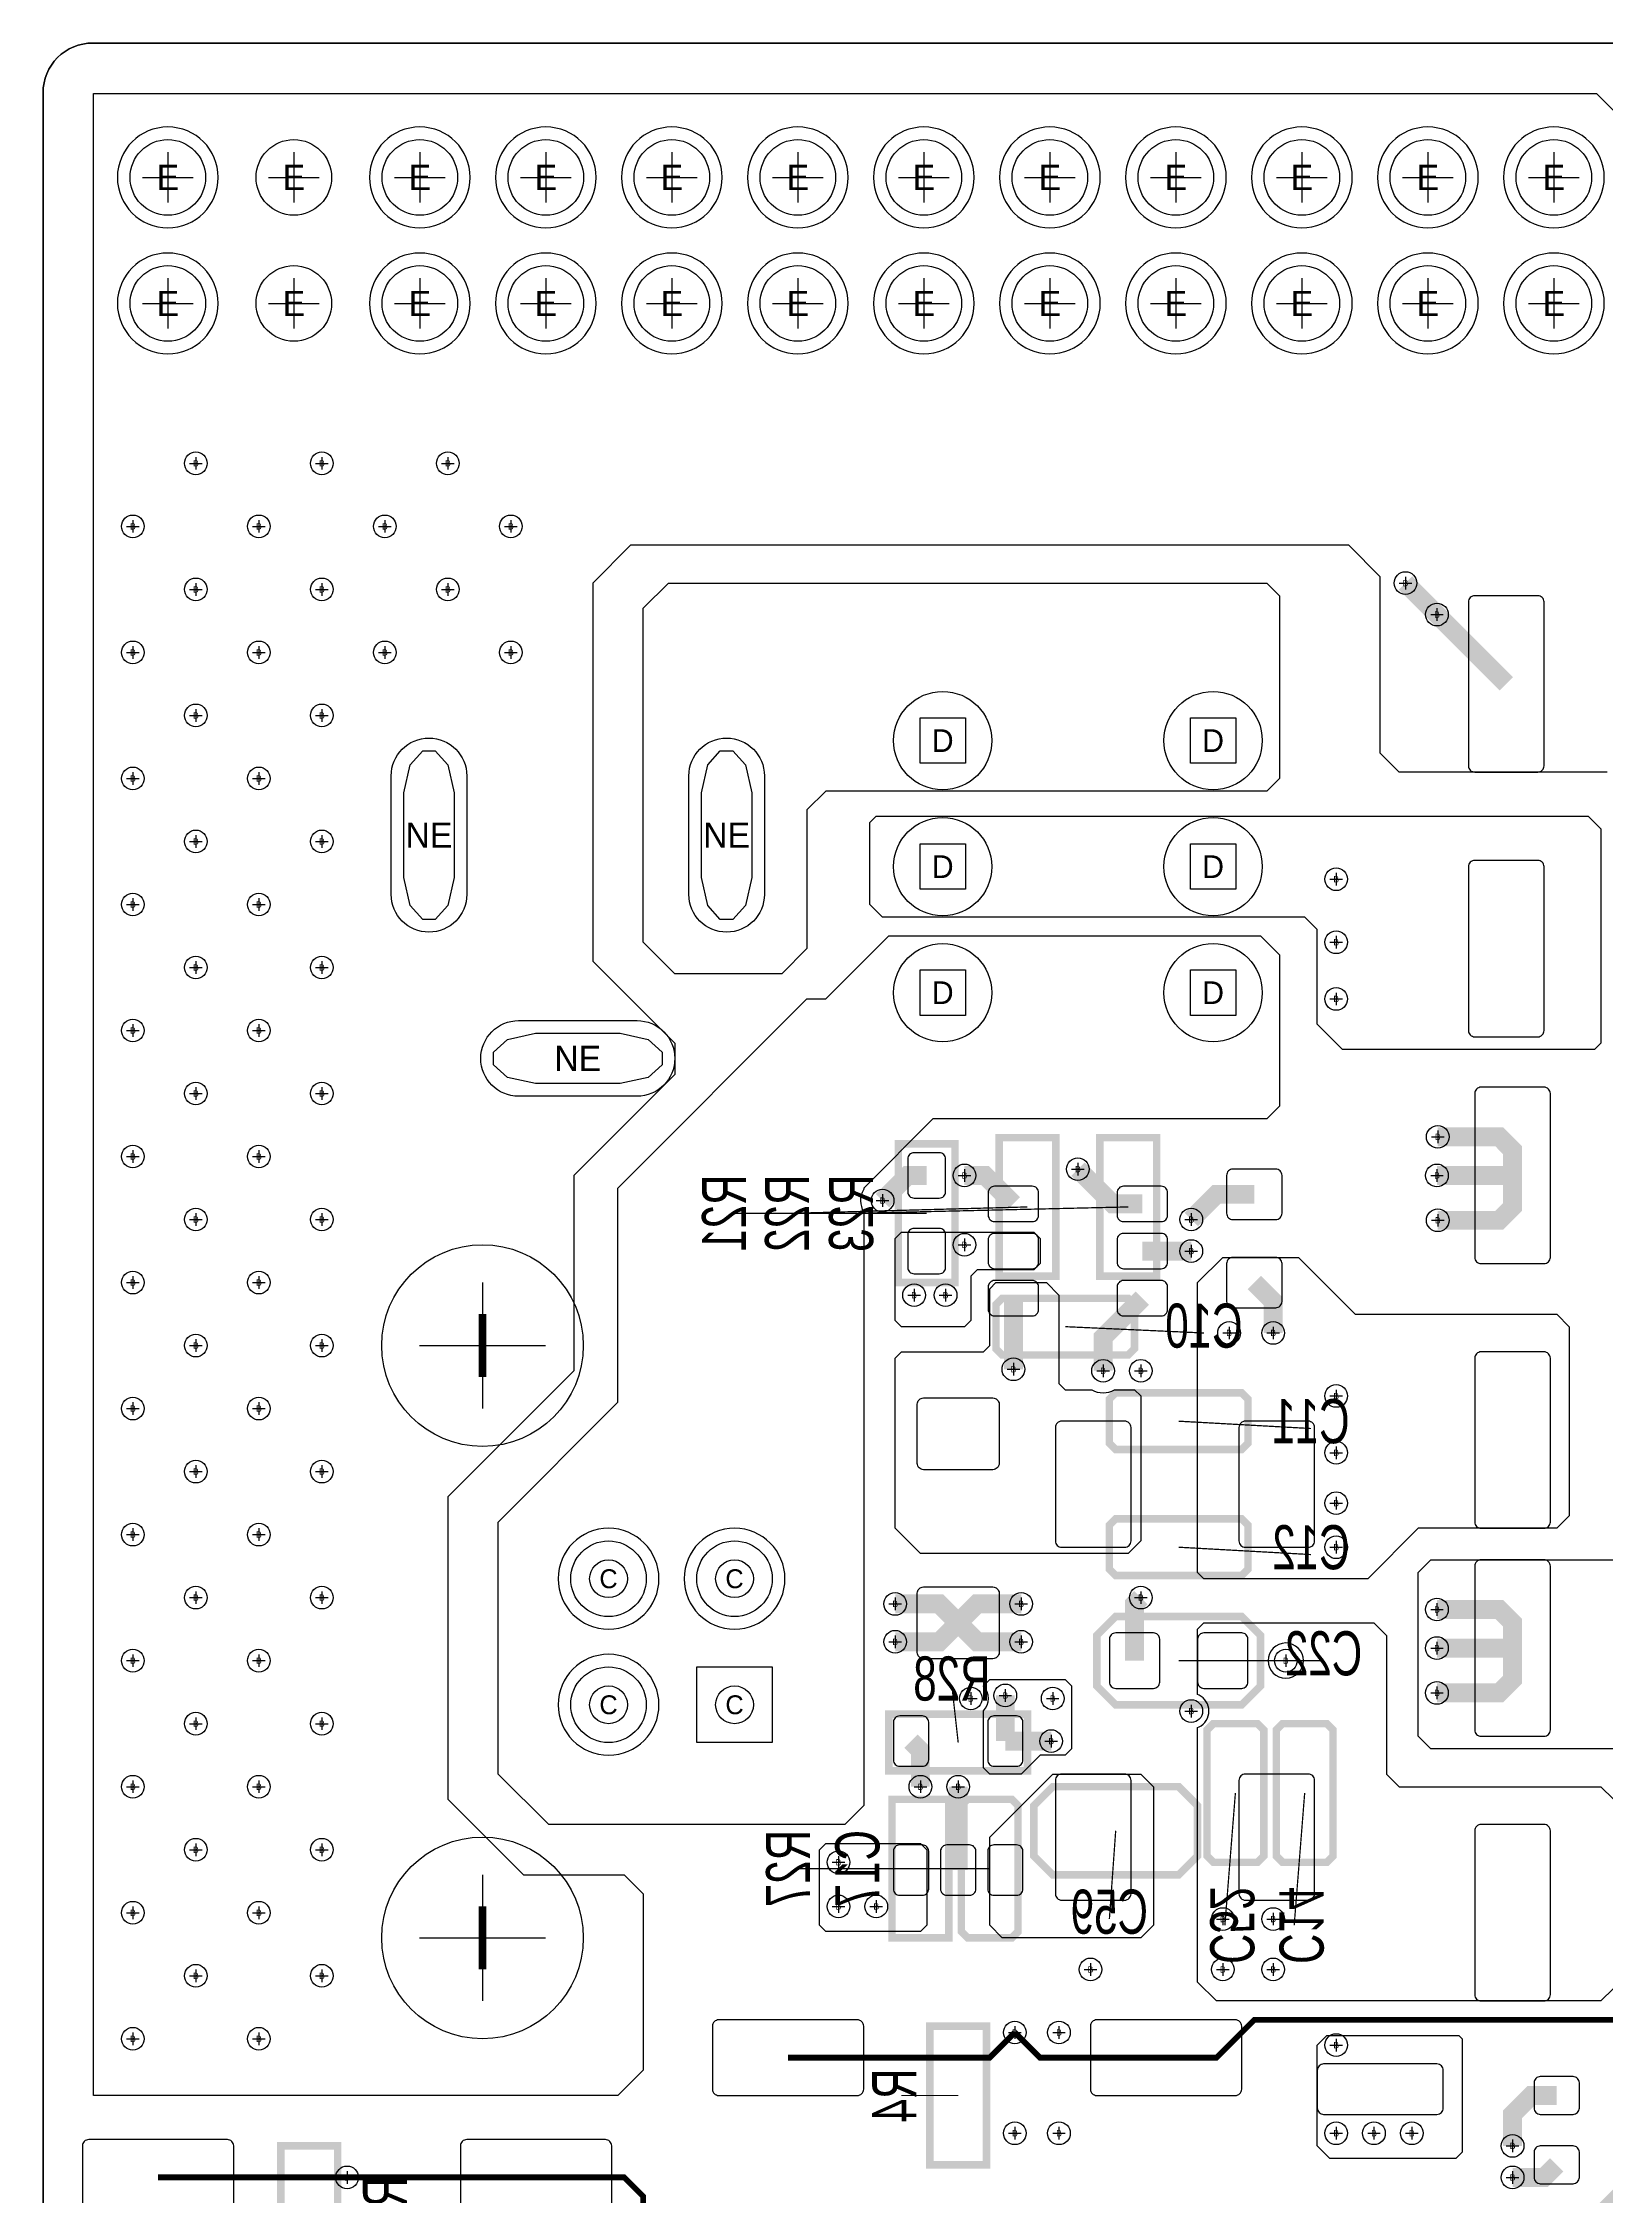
# Model space of a CAD drawing. Extents: x 9975 to 15325, y 4646 to 10805.
# Drawn here: x 10079 to 11320, y 5575 to 7283 of the extents above; entities that cross this region are included whole.
import ezdxf
from ezdxf.enums import TextEntityAlignment as Align

# ---------------------------------------------------------------- set-up
doc = ezdxf.new("R2010")
doc.units = 0
doc.layers.add('LX16-DDR', color=9, linetype='CONTINUOUS')

# ---------------------------------------------------------------- blocks, each defined once
blk = doc.blocks.new('FIGURE_CROSS')
for points in [[(0, 0.5), (0, -0.5)], [(-0.5, 0), (0.5, 0)]]:
    blk.add_lwpolyline(points)
blk = doc.blocks.new('FIGURE_SQUARE')
blk.add_lwpolyline([(-0.5, -0.5), (-0.5, 0.5), (0.5, 0.5), (0.5, -0.5)], close=True)
blk = doc.blocks.new('FIGURE_CIRCLE')
blk.add_circle((0, 0), 0.5)
blk = doc.blocks.new('FIGURE_OBLONG')
blk.add_lwpolyline([(-0.5, -0.125), (-0.5, 0.125), (-0.416, 0.375), (-0.25, 0.5), (0.25, 0.5), (0.416, 0.375), (0.5, 0.125), (0.5, -0.125), (0.416, -0.375), (0.25, -0.5), (-0.25, -0.5), (-0.416, -0.375)], close=True)

msp = doc.modelspace()

# ---------------------------------------------------------------- linework, layer by layer
at = {"layer": 'LX16-DDR'}
for points in [[(10118.09, 4645.66), (13346.43, 4645.66, 0.414214), (13385.8, 4685.03), (13385.8, 7244.08, 0.414214), (13346.43, 7283.45), (10118.09, 7283.45, 0.414214), (10078.72, 7244.08), (10078.72, 4685.03, 0.414214)], [(10078.72, 7244.08, -0.414214), (10118.09, 7283.45), (13346.43, 7283.45, -0.414214), (13385.8, 7244.08), (13385.8, 4685.03, -0.414214), (13346.43, 4645.66), (10118.09, 4645.66, -0.414214), (10078.72, 4685.03)], [(10078.72, 4685.03), (10078.72, 7244.08, -0.414214), (10118.09, 7283.45), (13346.43, 7283.45, -0.414214), (13385.8, 7244.08), (13385.8, 4685.03, -0.414214), (13346.43, 4645.66), (10118.09, 4645.66, -0.414214)], [(10217.76, 7176.86, 1), (10137.72, 7176.86, 1)], [(10417.76, 7176.86, 1), (10337.72, 7176.86, 1)], [(10517.76, 7176.86, 1), (10437.72, 7176.86, 1)], [(10617.76, 7176.86, 1), (10537.72, 7176.86, 1)], [(10717.76, 7176.86, 1), (10637.72, 7176.86, 1)], [(10817.76, 7176.86, 1), (10737.72, 7176.86, 1)], [(10917.76, 7176.86, 1), (10837.72, 7176.86, 1)], [(11017.76, 7176.86, 1), (10937.72, 7176.86, 1)], [(11117.76, 7176.86, 1), (11037.72, 7176.86, 1)], [(11217.76, 7176.86, 1), (11137.72, 7176.86, 1)], [(11317.76, 7176.86, 1), (11237.72, 7176.86, 1)], [(10217.76, 7076.86, 1), (10137.72, 7076.86, 1)], [(10417.76, 7076.86, 1), (10337.72, 7076.86, 1)], [(10517.76, 7076.86, 1), (10437.72, 7076.86, 1)], [(10617.76, 7076.86, 1), (10537.72, 7076.86, 1)], [(10717.76, 7076.86, 1), (10637.72, 7076.86, 1)], [(10817.76, 7076.86, 1), (10737.72, 7076.86, 1)], [(10917.76, 7076.86, 1), (10837.72, 7076.86, 1)], [(11017.76, 7076.86, 1), (10937.72, 7076.86, 1)], [(11117.76, 7076.86, 1), (11037.72, 7076.86, 1)], [(11217.76, 7076.86, 1), (11137.72, 7076.86, 1)], [(11317.76, 7076.86, 1), (11237.72, 7076.86, 1)], [(11270, 6710), (11270, 6840, 0.414214), (11265, 6845), (11215, 6845, 0.414214), (11210, 6840), (11210, 6710, 0.414214), (11215, 6705), (11265, 6705, 0.414214)], [(10415, 6702), (10415, 6608, -1), (10355, 6608), (10355, 6702, -1)], [(10651.22, 6702), (10651.22, 6608, -1), (10591.22, 6608), (10591.22, 6702, -1)], [(11270, 6500), (11270, 6630, 0.414214), (11265, 6635), (11215, 6635, 0.414214), (11210, 6630), (11210, 6500, 0.414214), (11215, 6495), (11265, 6495, 0.414214)], [(10480, 5870), (10440, 5910), (10440, 6110), (10535, 6205), (10535, 6375), (10685, 6525), (10700, 6525), (10750, 6575), (11045, 6575), (11060, 6560), (11060, 6440), (11050, 6430), (10785, 6430), (10730, 6375), (10730, 6374.06), (10729.74, 6373.6, 0.270195), (10730, 6355.96), (10730, 5885), (10715, 5870)], [(10456.11, 6507.83), (10550.11, 6507.83, -1), (10550.11, 6447.83), (10456.11, 6447.83, -1)], [(11275, 6320), (11275, 6450, 0.414214), (11270, 6455), (11220, 6455, 0.414214), (11215, 6450), (11215, 6320, 0.414214), (11220, 6315), (11270, 6315, 0.414214)], [(10795, 6372), (10795, 6398, 0.414214), (10790, 6403), (10770, 6403, 0.414214), (10765, 6398), (10765, 6372, 0.414214), (10770, 6367), (10790, 6367, 0.414214)], [(10868.82, 6353.4), (10868.82, 6371.4, 0.414214), (10863.82, 6376.4), (10833.82, 6376.4, 0.414214), (10828.82, 6371.4), (10828.82, 6353.4, 0.414214), (10833.82, 6348.4), (10863.82, 6348.4, 0.414214)], [(10971.18, 6353.4), (10971.18, 6371.4, 0.414214), (10966.18, 6376.4), (10936.18, 6376.4, 0.414214), (10931.18, 6371.4), (10931.18, 6353.4, 0.414214), (10936.18, 6348.4), (10966.18, 6348.4, 0.414214)], [(11062, 6355), (11062, 6385, 0.414214), (11057, 6390), (11023, 6390, 0.414214), (11018, 6385), (11018, 6355, 0.414214), (11023, 6350), (11057, 6350, 0.414214)], [(10795, 6312), (10795, 6338, 0.414214), (10790, 6343), (10770, 6343, 0.414214), (10765, 6338), (10765, 6312, 0.414214), (10770, 6307), (10790, 6307, 0.414214)], [(10868.82, 6316), (10868.82, 6334, 0.414214), (10863.82, 6339), (10833.82, 6339, 0.414214), (10828.82, 6334), (10828.82, 6316, 0.414214), (10833.82, 6311), (10863.82, 6311, 0.414214)], [(10971.18, 6316), (10971.18, 6334, 0.414214), (10966.18, 6339), (10936.18, 6339, 0.414214), (10931.18, 6334), (10931.18, 6316, 0.414214), (10936.18, 6311), (10966.18, 6311, 0.414214)], [(11062, 6285), (11062, 6315, 0.414214), (11057, 6320), (11023, 6320, 0.414214), (11018, 6315), (11018, 6285, 0.414214), (11023, 6280), (11057, 6280, 0.414214)], [(10775, 6085), (10755, 6105), (10755, 6240), (10760, 6245), (10825, 6245), (10830, 6250), (10830, 6295), (10834.98, 6299.98), (10869.15, 6299.98), (10869.16, 6300), (10875, 6300), (10885, 6290), (10885, 6220), (10890, 6215), (10910.96, 6215, 0.278039), (10929.04, 6215), (10945, 6215), (10950, 6210), (10950, 6095), (10940, 6085)], [(10868.82, 6278.6), (10868.82, 6296.6, 0.414214), (10863.82, 6301.6), (10833.82, 6301.6, 0.414214), (10828.82, 6296.6), (10828.82, 6278.6, 0.414214), (10833.82, 6273.6), (10863.82, 6273.6, 0.414214)], [(10971.18, 6278.6), (10971.18, 6296.6, 0.414214), (10966.18, 6301.6), (10936.18, 6301.6, 0.414214), (10931.18, 6296.6), (10931.18, 6278.6, 0.414214), (10936.18, 6273.6), (10966.18, 6273.6, 0.414214)], [(11275, 6110), (11275, 6240, 0.414214), (11270, 6245), (11220, 6245, 0.414214), (11215, 6240), (11215, 6110, 0.414214), (11220, 6105), (11270, 6105, 0.414214)], [(10832.5, 6151.5), (10777.5, 6151.5, -0.414214), (10772.5, 6156.5), (10772.5, 6203.5, -0.414214), (10777.5, 6208.5), (10832.5, 6208.5, -0.414214), (10837.5, 6203.5), (10837.5, 6156.5, -0.414214)], [(10887.17, 6090), (10937.17, 6090, 0.414214), (10942.17, 6095), (10942.17, 6185, 0.414214), (10937.17, 6190), (10887.17, 6190, 0.414214), (10882.17, 6185), (10882.17, 6095, 0.414214)], [(11032.83, 6090), (11082.83, 6090, 0.414214), (11087.83, 6095), (11087.83, 6185, 0.414214), (11082.83, 6190), (11032.83, 6190, 0.414214), (11027.83, 6185), (11027.83, 6095, 0.414214)], [(10567.52, 6065, 1), (10487.48, 6065, 1)], [(10667.52, 6065, 1), (10587.48, 6065, 1)], [(11275, 5945), (11275, 6075, 0.414214), (11270, 6080), (11220, 6080, 0.414214), (11215, 6075), (11215, 5945, 0.414214), (11220, 5940), (11270, 5940, 0.414214)], [(10832.5, 6001.5), (10777.5, 6001.5, -0.414214), (10772.5, 6006.5), (10772.5, 6053.5, -0.414214), (10777.5, 6058.5), (10832.5, 6058.5, -0.414214), (10837.5, 6053.5), (10837.5, 6006.5, -0.414214)], [(10960, 6022), (10930, 6022, 0.414214), (10925, 6017), (10925, 5983, 0.414214), (10930, 5978), (10960, 5978, 0.414214), (10965, 5983), (10965, 6017, 0.414214)], [(11010, 5730), (10995, 5745), (10995, 5946.84), (10996.13, 5947.39, 0.625775), (10996.13, 5972.61), (10995, 5973.16), (10995, 6025), (11000, 6030), (11135, 6030), (11145, 6020), (11145, 5910), (11155, 5900), (11315, 5900), (11325, 5890), (11325, 5740), (11315, 5730)], [(11030, 6022), (11000, 6022, 0.414214), (10995, 6017), (10995, 5983, 0.414214), (11000, 5978), (11030, 5978, 0.414214), (11035, 5983), (11035, 6017, 0.414214)], [(10567.52, 5965, 1), (10487.48, 5965, 1)], [(11079.02, 6000, 1), (11050.98, 6000, 1)], [(10830, 5910), (10825, 5915), (10825, 5960.17, 0.409201), (10825, 5979.83), (10825, 5980), (10830, 5985), (10890, 5985), (10895, 5980), (10895, 5930), (10890, 5925), (10870, 5925), (10855, 5910)], [(10758.6, 5916.18), (10776.6, 5916.18, 0.414214), (10781.6, 5921.18), (10781.6, 5951.18, 0.414214), (10776.6, 5956.18), (10758.6, 5956.18, 0.414214), (10753.6, 5951.18), (10753.6, 5921.18, 0.414214)], [(10833.4, 5916.18), (10851.4, 5916.18, 0.414214), (10856.4, 5921.18), (10856.4, 5951.18, 0.414214), (10851.4, 5956.18), (10833.4, 5956.18, 0.414214), (10828.4, 5951.18), (10828.4, 5921.18, 0.414214)], [(10887.17, 5810), (10937.17, 5810, 0.414214), (10942.17, 5815), (10942.17, 5905, 0.414214), (10937.17, 5910), (10887.17, 5910, 0.414214), (10882.17, 5905), (10882.17, 5815, 0.414214)], [(11032.83, 5810), (11082.83, 5810, 0.414214), (11087.83, 5815), (11087.83, 5905, 0.414214), (11082.83, 5910), (11032.83, 5910, 0.414214), (11027.83, 5905), (11027.83, 5815, 0.414214)], [(11275, 5735), (11275, 5865, 0.414214), (11270, 5870), (11220, 5870, 0.414214), (11215, 5865), (11215, 5735, 0.414214), (11220, 5730), (11270, 5730, 0.414214)], [(10758.6, 5813.82), (10776.6, 5813.82, 0.414214), (10781.6, 5818.82), (10781.6, 5848.82, 0.414214), (10776.6, 5853.82), (10758.6, 5853.82, 0.414214), (10753.6, 5848.82), (10753.6, 5818.82, 0.414214)], [(10796, 5813.82), (10814, 5813.82, 0.414214), (10819, 5818.82), (10819, 5848.82, 0.414214), (10814, 5853.82), (10796, 5853.82, 0.414214), (10791, 5848.82), (10791, 5818.82, 0.414214)], [(10833.4, 5813.82), (10851.4, 5813.82, 0.414214), (10856.4, 5818.82), (10856.4, 5848.82, 0.414214), (10851.4, 5853.82), (10833.4, 5853.82, 0.414214), (10828.4, 5848.82), (10828.4, 5818.82, 0.414214)], [(10610, 5710), (10610, 5660, 0.414214), (10615, 5655), (10725, 5655, 0.414214), (10730, 5660), (10730, 5710, 0.414214), (10725, 5715), (10615, 5715, 0.414214)], [(10910, 5710), (10910, 5660, 0.414214), (10915, 5655), (11025, 5655, 0.414214), (11030, 5660), (11030, 5710, 0.414214), (11025, 5715), (10915, 5715, 0.414214)], [(11090, 5675), (11090, 5645, 0.414214), (11095, 5640), (11185, 5640, 0.414214), (11190, 5645), (11190, 5675, 0.414214), (11185, 5680), (11095, 5680, 0.414214)], [(11267, 5640), (11293, 5640, 0.414214), (11298, 5645), (11298, 5665, 0.414214), (11293, 5670), (11267, 5670, 0.414214), (11262, 5665), (11262, 5645, 0.414214)], [(10110, 5615), (10110, 5565, 0.414214), (10115, 5560), (10225, 5560, 0.414214), (10230, 5565), (10230, 5615, 0.414214), (10225, 5620), (10115, 5620, 0.414214)], [(10410, 5615), (10410, 5565, 0.414214), (10415, 5560), (10525, 5560, 0.414214), (10530, 5565), (10530, 5615, 0.414214), (10525, 5620), (10415, 5620, 0.414214)], [(11267, 5585), (11293, 5585, 0.414214), (11298, 5590), (11298, 5610, 0.414214), (11293, 5615), (11267, 5615, 0.414214), (11262, 5610), (11262, 5590, 0.414214)]]:
    msp.add_lwpolyline(points, format="xyb", close=True, dxfattribs=at)
for points in [[(11320, 6705), (11155, 6705), (11140, 6720), (11140, 6860), (11115, 6885), (10545, 6885), (10515, 6855), (10515, 6555), (10580, 6490), (10580, 6465), (10500, 6385), (10500, 6230), (10400, 6130), (10400, 5890), (10460, 5830), (10540, 5830), (10555, 5815), (10555, 5675), (10535, 5655), (10118.73, 5655), (10118.73, 7243.44), (11311.56, 7243.44), (11345, 7210)], [(11355, 5930), (11180, 5930), (11170, 5940), (11170, 6070), (11180, 6080), (11330, 6080)]]:
    msp.add_lwpolyline(points, dxfattribs=at)
for points in [[(11060, 6845), (11060, 6700), (11050, 6690), (10700, 6690), (10685, 6675), (10685, 6565), (10665, 6545), (10580, 6545), (10555, 6570), (10555, 6835), (10575, 6855), (11050, 6855)], [(10735, 6665), (10740, 6670), (11305, 6670), (11315, 6660), (11315, 6490), (11310, 6485), (11110, 6485), (11090, 6505), (11090, 6580), (11080, 6590), (10745, 6590), (10735, 6600)], [(10870, 6335), (10870, 6315), (10865, 6310), (10820, 6310), (10815, 6305), (10815, 6270), (10810, 6265), (10760, 6265), (10755, 6270), (10755, 6335), (10760, 6340), (10865, 6340)], [(10995, 6070), (10995, 6300), (11015, 6320), (11075, 6320), (11120, 6275), (11280, 6275), (11290, 6265), (11290, 6115), (11280, 6105), (11170, 6105), (11130, 6065), (11000, 6065)], [(10597.5, 5995), (10657.5, 5995), (10657.5, 5935), (10597.5, 5935)], [(10960, 5900), (10960, 5790), (10950, 5780), (10840, 5780), (10830, 5790), (10830, 5860), (10880, 5910), (10950, 5910)], [(10780, 5850), (10780, 5790), (10775, 5785), (10700, 5785), (10695, 5790), (10695, 5850), (10700, 5855), (10775, 5855)], [(11100, 5605), (11090, 5615), (11090, 5695), (11097.68, 5702.68), (11202.32, 5702.68), (11205, 5700), (11205, 5610), (11200, 5605)]]:
    msp.add_lwpolyline(points, close=True, dxfattribs=at)
for points, const_width in [([(11185, 6830), (11160, 6855)], 15), ([(11240, 6775), (11185, 6830)], 15), ([(11185.61, 6415.61), (11234.39, 6415.61), (11245, 6405), (11245, 6385)], 15), ([(10780, 6385), (10765, 6385), (10745, 6365)], 15), ([(10810, 6385), (10826.22, 6385), (10848.82, 6362.4)], 15), ([(10951.18, 6362.4), (10927.6, 6362.4), (10900, 6390)], 15), ([(11245, 6385), (11185, 6385)], 15), ([(11185.61, 6349.39), (11234.39, 6349.39), (11245, 6360), (11245, 6385)], 15), ([(11040, 6370), (11010, 6370), (10990, 6350)], 15), ([(10860, 6360), (10675, 6355)], 1), ([(10940, 6360), (10725.83, 6355)], 1), ([(10780, 6355), (10625, 6355)], 1), ([(10951.18, 6325), (10990, 6325)], 15), ([(11040, 6300), (11055, 6285), (11055, 6260)], 15), ([(10848.82, 6287.6), (10848.82, 6231.18)], 15), ([(10951.18, 6287.6), (10920, 6256.42), (10920, 6230)], 15), ([(10890, 6265), (11000, 6260)], 1), ([(10980, 6190), (11085, 6184.17)], 1), ([(10980, 6090), (11085, 6084.17)], 1), ([(10805, 6030), (10790, 6045), (10755, 6045)], 15), ([(10805, 6030), (10820, 6045), (10855, 6045)], 15), ([(10945, 6000), (10945, 6045), (10950, 6050)], 15), ([(10805, 6030), (10790, 6015), (10755, 6015)], 15), ([(10805, 6030), (10820, 6015), (10855, 6015)], 15), ([(11185, 6040.61), (11234.39, 6040.61), (11245, 6030), (11245, 6010)], 15), ([(11245, 6010), (11185, 6010)], 15), ([(11185, 5974.39), (11234.39, 5974.39), (11245, 5985), (11245, 6010)], 15), ([(10980, 6000), (11095, 6000)], 1), ([(10805, 5935), (10800, 5980)], 1), ([(10842.4, 5936.18), (10842.4, 5972.4)], 15), ([(10767.6, 5936.18), (10775, 5928.78), (10775, 5900)], 15), ([(10842.4, 5936.18), (10878.82, 5936.18)], 15), ([(10805, 5833.82), (10805, 5900)], 15), ([(11025, 5895), (11016.67, 5790)], 1), ([(11080, 5895), (11071.67, 5790)], 1), ([(10930, 5865), (10925, 5795)], 1), ([(10775, 5835), (10675.83, 5835)], 1), ([(10830, 5835), (10730.83, 5835)], 1), ([(10970, 5685), (11010, 5685), (11040, 5715), (11367, 5715), (11452, 5800), (11508.81, 5800), (11529.72, 5820.91)], 4.6), ([(10850, 5705), (10830, 5685), (10670, 5685)], 4.6), ([(10970, 5685), (10870, 5685), (10850, 5705)], 4.6), ([(11245, 5615), (11245, 5640), (11260, 5655), (11280, 5655)], 15), ([(10805, 5655), (10760, 5655)], 1), ([(11569.09, 5624.06), (11550.03, 5605), (11495, 5605), (11240, 5350), (11148.66, 5350), (11098.66, 5400), (10683.66, 5400), (10663.66, 5420), (10570, 5420), (10555, 5435), (10555, 5575), (10540, 5590), (10470, 5590)], 4.6), ([(11280, 5600), (11270, 5590), (11245, 5590)], 15), ([(11340, 5600), (11340, 5585), (11305, 5550)], 15), ([(10320, 5590), (10170, 5590)], 4.6), ([(10470, 5590), (10320, 5590)], 4.6)]:
    msp.add_lwpolyline(points, dxfattribs=dict(at, const_width=const_width))
at = {"layer": 'LX16-DDR', "const_width": 6}
for points in [[(10802.5, 6300), (10757.5, 6300), (10757.5, 6410), (10802.5, 6410)], [(10837.5, 6415), (10882.5, 6415), (10882.5, 6305), (10837.5, 6305)], [(10962.5, 6305), (10917.5, 6305), (10917.5, 6415), (10962.5, 6415)], [(10840, 6242.5), (10835, 6247.5), (10835, 6282.5), (10840, 6287.5), (10940, 6287.5), (10945, 6282.5), (10945, 6247.5), (10940, 6242.5)], [(11030, 6212.5), (11035, 6207.5), (11035, 6172.5), (11030, 6167.5), (10930, 6167.5), (10925, 6172.5), (10925, 6207.5), (10930, 6212.5)], [(11030, 6112.5), (11035, 6107.5), (11035, 6072.5), (11030, 6067.5), (10930, 6067.5), (10925, 6072.5), (10925, 6107.5), (10930, 6112.5)], [(10930, 5965), (10915, 5980), (10915, 6020), (10930, 6035), (11030, 6035), (11045, 6020), (11045, 5980), (11030, 5965)], [(10860, 5957.5), (10860, 5912.5), (10750, 5912.5), (10750, 5957.5)], [(11047.5, 5845), (11042.5, 5840), (11007.5, 5840), (11002.5, 5845), (11002.5, 5945), (11007.5, 5950), (11042.5, 5950), (11047.5, 5945)], [(11102.5, 5845), (11097.5, 5840), (11062.5, 5840), (11057.5, 5845), (11057.5, 5945), (11062.5, 5950), (11097.5, 5950), (11102.5, 5945)], [(10980, 5900), (10995, 5885), (10995, 5845), (10980, 5830), (10880, 5830), (10865, 5845), (10865, 5885), (10880, 5900)], [(10752.5, 5890), (10797.5, 5890), (10797.5, 5780), (10752.5, 5780)], [(10852.5, 5785), (10847.5, 5780), (10812.5, 5780), (10807.5, 5785), (10807.5, 5885), (10812.5, 5890), (10847.5, 5890), (10852.5, 5885)], [(10782.5, 5710), (10827.5, 5710), (10827.5, 5600), (10782.5, 5600)], [(10312.5, 5505), (10267.5, 5505), (10267.5, 5615), (10312.5, 5615)]]:
    msp.add_lwpolyline(points, close=True, dxfattribs=at)
at = {"layer": 'LX16-DDR'}
for centre, radius in [((10177.74, 7176.86), 30), ((10277.74, 7176.86), 30), ((10377.74, 7176.86), 30), ((10477.74, 7176.86), 30), ((10577.74, 7176.86), 30), ((10677.74, 7176.86), 30), ((10777.74, 7176.86), 30), ((10877.74, 7176.86), 30), ((10977.74, 7176.86), 30), ((11077.74, 7176.86), 30), ((11177.74, 7176.86), 30), ((11277.74, 7176.86), 30), ((10177.74, 7076.86), 30), ((10277.74, 7076.86), 30), ((10377.74, 7076.86), 30), ((10477.74, 7076.86), 30), ((10577.74, 7076.86), 30), ((10677.74, 7076.86), 30), ((10777.74, 7076.86), 30), ((10877.74, 7076.86), 30), ((10977.74, 7076.86), 30), ((11077.74, 7076.86), 30), ((11177.74, 7076.86), 30), ((11277.74, 7076.86), 30), ((10200, 6950), 9), ((10300, 6950), 9), ((10400, 6950), 9), ((10150, 6900), 9), ((10250, 6900), 9), ((10350, 6900), 9), ((10450, 6900), 9), ((10200, 6850), 9), ((10300, 6850), 9), ((10400, 6850), 9), ((11160, 6855), 9), ((11185, 6830), 9), ((10150, 6800), 9), ((10250, 6800), 9), ((10350, 6800), 9), ((10450, 6800), 9), ((10792.7, 6730), 39), ((11007.3, 6730), 39), ((10200, 6750), 9), ((10300, 6750), 9), ((10150, 6700), 9), ((10250, 6700), 9), ((10792.7, 6630), 39), ((11007.3, 6630), 39), ((10200, 6650), 9), ((10300, 6650), 9), ((11105, 6620), 9), ((10150, 6600), 9), ((10250, 6600), 9), ((10792.7, 6530), 39), ((11007.3, 6530), 39), ((11105, 6570), 9), ((10200, 6550), 9), ((10300, 6550), 9), ((11105, 6525), 9), ((10150, 6500), 9), ((10250, 6500), 9), ((10200, 6450), 9), ((10300, 6450), 9), ((10150, 6400), 9), ((10250, 6400), 9), ((11185.61, 6415.61), 9), ((10810, 6385), 9), ((10900, 6390), 9), ((11185, 6385), 9), ((10200, 6350), 9), ((10300, 6350), 9), ((10745, 6365), 9), ((10990, 6350), 9), ((11185.61, 6349.39), 9), ((10427.5, 6250), 80), ((10810, 6330), 9), ((10990, 6325), 9), ((10150, 6300), 9), ((10250, 6300), 9), ((10770, 6290), 9), ((10795, 6290), 9), ((10200, 6250), 9), ((10300, 6250), 9), ((11020, 6260), 9), ((11055, 6260), 9), ((10848.82, 6231.18), 9), ((10920, 6230), 9), ((10950, 6230), 9), ((10150, 6200), 9), ((10250, 6200), 9), ((11105, 6210), 9), ((11105, 6165), 9), ((10200, 6150), 9), ((10300, 6150), 9), ((11105, 6125), 9), ((10150, 6100), 9), ((10250, 6100), 9), ((10527.5, 6065), 30), ((10627.5, 6065), 30), ((11105, 6090), 9), ((10200, 6050), 9), ((10300, 6050), 9), ((10755, 6045), 9), ((10855, 6045), 9), ((10950, 6050), 9), ((11185, 6040.61), 9), ((10755, 6015), 9), ((10855, 6015), 9), ((11185, 6010), 9), ((10150, 6000), 9), ((10250, 6000), 9), ((11065, 6000), 9), ((10527.5, 5965), 30), ((10842.4, 5972.4), 9), ((11185, 5974.39), 9), ((10815, 5970), 9), ((10880, 5970), 9), ((10990, 5960), 9), ((10200, 5950), 9), ((10300, 5950), 9), ((10878.82, 5936.18), 9), ((10150, 5900), 9), ((10250, 5900), 9), ((10775, 5900), 9), ((10805, 5900), 9), ((10200, 5850), 9), ((10300, 5850), 9), ((10427.5, 5780), 80), ((10710, 5840), 9), ((10710, 5805), 9), ((10740, 5805), 9), ((10150, 5800), 9), ((10250, 5800), 9), ((11015, 5795), 9), ((11055, 5795), 9), ((10910, 5755), 9), ((11015, 5755), 9), ((11055, 5755), 9), ((10200, 5750), 9), ((10300, 5750), 9), ((10150, 5700), 9), ((10250, 5700), 9), ((10850, 5705), 9), ((10885, 5705), 9), ((11105, 5695), 9), ((10850, 5625), 9), ((10885, 5625), 9), ((11105, 5625), 9), ((11135, 5625), 9), ((11165, 5625), 9), ((11245, 5615), 9), ((10320, 5590), 9), ((11245, 5590), 9)]:
    msp.add_circle(centre, radius, dxfattribs=at)

# ---------------------------------------------------------------- block references
for name, p, xscale, yscale in [('FIGURE_CROSS', (10177.74, 7176.86), 40, 40), ('FIGURE_CROSS', (10277.74, 7176.86), 40, 40), ('FIGURE_CROSS', (10377.74, 7176.86), 40, 40), ('FIGURE_CROSS', (10477.74, 7176.86), 40, 40), ('FIGURE_CROSS', (10577.74, 7176.86), 40, 40), ('FIGURE_CROSS', (10677.74, 7176.86), 40, 40), ('FIGURE_CROSS', (10777.74, 7176.86), 40, 40), ('FIGURE_CROSS', (10877.74, 7176.86), 40, 40), ('FIGURE_CROSS', (10977.74, 7176.86), 40, 40), ('FIGURE_CROSS', (11077.74, 7176.86), 40, 40), ('FIGURE_CROSS', (11177.74, 7176.86), 40, 40), ('FIGURE_CROSS', (11277.74, 7176.86), 40, 40), ('FIGURE_CROSS', (10177.74, 7076.86), 40, 40), ('FIGURE_CROSS', (10277.74, 7076.86), 40, 40), ('FIGURE_CROSS', (10377.74, 7076.86), 40, 40), ('FIGURE_CROSS', (10477.74, 7076.86), 40, 40), ('FIGURE_CROSS', (10577.74, 7076.86), 40, 40), ('FIGURE_CROSS', (10677.74, 7076.86), 40, 40), ('FIGURE_CROSS', (10777.74, 7076.86), 40, 40), ('FIGURE_CROSS', (10877.74, 7076.86), 40, 40), ('FIGURE_CROSS', (10977.74, 7076.86), 40, 40), ('FIGURE_CROSS', (11077.74, 7076.86), 40, 40), ('FIGURE_CROSS', (11177.74, 7076.86), 40, 40), ('FIGURE_CROSS', (11277.74, 7076.86), 40, 40), ('FIGURE_CROSS', (10200, 6950), 10, 10), ('FIGURE_CROSS', (10300, 6950), 10, 10), ('FIGURE_CROSS', (10400, 6950), 10, 10), ('FIGURE_CROSS', (10150, 6900), 10, 10), ('FIGURE_CROSS', (10250, 6900), 10, 10), ('FIGURE_CROSS', (10350, 6900), 10, 10), ('FIGURE_CROSS', (10450, 6900), 10, 10), ('FIGURE_CROSS', (10200, 6850), 10, 10), ('FIGURE_CROSS', (10300, 6850), 10, 10), ('FIGURE_CROSS', (10400, 6850), 10, 10), ('FIGURE_CROSS', (11160, 6855), 10, 10), ('FIGURE_CROSS', (11185, 6830), 10, 10), ('FIGURE_CROSS', (10150, 6800), 10, 10), ('FIGURE_CROSS', (10250, 6800), 10, 10), ('FIGURE_CROSS', (10350, 6800), 10, 10), ('FIGURE_CROSS', (10450, 6800), 10, 10), ('FIGURE_CROSS', (10200, 6750), 10, 10), ('FIGURE_CROSS', (10300, 6750), 10, 10), ('FIGURE_SQUARE', (10792.7, 6730), 36, 36), ('FIGURE_SQUARE', (11007.3, 6730), 36, 36), ('FIGURE_CROSS', (10150, 6700), 10, 10), ('FIGURE_CROSS', (10250, 6700), 10, 10), ('FIGURE_CROSS', (10200, 6650), 10, 10), ('FIGURE_CROSS', (10300, 6650), 10, 10), ('FIGURE_SQUARE', (10792.7, 6630), 36, 36), ('FIGURE_SQUARE', (11007.3, 6630), 36, 36), ('FIGURE_CROSS', (11105, 6620), 10, 10), ('FIGURE_CROSS', (10150, 6600), 10, 10), ('FIGURE_CROSS', (10250, 6600), 10, 10), ('FIGURE_CROSS', (11105, 6570), 10, 10), ('FIGURE_CROSS', (10200, 6550), 10, 10), ('FIGURE_CROSS', (10300, 6550), 10, 10), ('FIGURE_SQUARE', (10792.7, 6530), 36, 36), ('FIGURE_SQUARE', (11007.3, 6530), 36, 36), ('FIGURE_CROSS', (11105, 6525), 10, 10), ('FIGURE_CROSS', (10150, 6500), 10, 10), ('FIGURE_CROSS', (10250, 6500), 10, 10), ('FIGURE_CROSS', (10200, 6450), 10, 10), ('FIGURE_CROSS', (10300, 6450), 10, 10), ('FIGURE_CROSS', (11185.61, 6415.61), 10, 10), ('FIGURE_CROSS', (10150, 6400), 10, 10), ('FIGURE_CROSS', (10250, 6400), 10, 10), ('FIGURE_CROSS', (10900, 6390), 10, 10), ('FIGURE_CROSS', (10810, 6385), 10, 10), ('FIGURE_CROSS', (11185, 6385), 10, 10), ('FIGURE_CROSS', (10745, 6365), 10, 10), ('FIGURE_CROSS', (10200, 6350), 10, 10), ('FIGURE_CROSS', (10300, 6350), 10, 10), ('FIGURE_CROSS', (10990, 6350), 10, 10), ('FIGURE_CROSS', (11185.61, 6349.39), 10, 10), ('FIGURE_CROSS', (10810, 6330), 10, 10), ('FIGURE_CROSS', (10990, 6325), 10, 10), ('FIGURE_CROSS', (10150, 6300), 10, 10), ('FIGURE_CROSS', (10250, 6300), 10, 10), ('FIGURE_CROSS', (10427.5, 6250), 100, 100), ('FIGURE_CROSS', (10770, 6290), 10, 10), ('FIGURE_CROSS', (10795, 6290), 10, 10), ('FIGURE_CROSS', (10200, 6250), 10, 10), ('FIGURE_CROSS', (10300, 6250), 10, 10), ('FIGURE_CROSS', (11020, 6260), 10, 10), ('FIGURE_CROSS', (11055, 6260), 10, 10), ('FIGURE_CROSS', (10848.82, 6231.18), 10, 10), ('FIGURE_CROSS', (10920, 6230), 10, 10), ('FIGURE_CROSS', (10950, 6230), 10, 10), ('FIGURE_CROSS', (10150, 6200), 10, 10), ('FIGURE_CROSS', (10250, 6200), 10, 10), ('FIGURE_CROSS', (11105, 6210), 10, 10), ('FIGURE_CROSS', (11105, 6165), 10, 10), ('FIGURE_CROSS', (10200, 6150), 10, 10), ('FIGURE_CROSS', (10300, 6150), 10, 10), ('FIGURE_CROSS', (11105, 6125), 10, 10), ('FIGURE_CROSS', (10150, 6100), 10, 10), ('FIGURE_CROSS', (10250, 6100), 10, 10), ('FIGURE_CROSS', (11105, 6090), 10, 10), ('FIGURE_CIRCLE', (10527.5, 6065), 30, 30), ('FIGURE_CIRCLE', (10627.5, 6065), 30, 30), ('FIGURE_CROSS', (10200, 6050), 10, 10), ('FIGURE_CROSS', (10300, 6050), 10, 10), ('FIGURE_CROSS', (10755, 6045), 10, 10), ('FIGURE_CROSS', (10855, 6045), 10, 10), ('FIGURE_CROSS', (10950, 6050), 10, 10), ('FIGURE_CROSS', (11185, 6040.61), 10, 10), ('FIGURE_CROSS', (10755, 6015), 10, 10), ('FIGURE_CROSS', (10855, 6015), 10, 10), ('FIGURE_CROSS', (10150, 6000), 10, 10), ('FIGURE_CROSS', (10250, 6000), 10, 10), ('FIGURE_CROSS', (11065, 6000), 10, 10), ('FIGURE_CROSS', (11185, 6010), 10, 10), ('FIGURE_CIRCLE', (10527.5, 5965), 30, 30), ('FIGURE_CIRCLE', (10627.5, 5965), 30, 30), ('FIGURE_CROSS', (10815, 5970), 10, 10), ('FIGURE_CROSS', (10842.4, 5972.4), 10, 10), ('FIGURE_CROSS', (10880, 5970), 10, 10), ('FIGURE_CROSS', (10990, 5960), 10, 10), ('FIGURE_CROSS', (11185, 5974.39), 10, 10), ('FIGURE_CROSS', (10200, 5950), 10, 10), ('FIGURE_CROSS', (10300, 5950), 10, 10), ('FIGURE_CROSS', (10878.82, 5936.18), 10, 10), ('FIGURE_CROSS', (10150, 5900), 10, 10), ('FIGURE_CROSS', (10250, 5900), 10, 10), ('FIGURE_CROSS', (10775, 5900), 10, 10), ('FIGURE_CROSS', (10805, 5900), 10, 10), ('FIGURE_CROSS', (10200, 5850), 10, 10), ('FIGURE_CROSS', (10300, 5850), 10, 10), ('FIGURE_CROSS', (10710, 5840), 10, 10), ('FIGURE_CROSS', (10427.5, 5780), 100, 100), ('FIGURE_CROSS', (10150, 5800), 10, 10), ('FIGURE_CROSS', (10250, 5800), 10, 10), ('FIGURE_CROSS', (10710, 5805), 10, 10), ('FIGURE_CROSS', (10740, 5805), 10, 10), ('FIGURE_CROSS', (11015, 5795), 10, 10), ('FIGURE_CROSS', (11055, 5795), 10, 10), ('FIGURE_CROSS', (10910, 5755), 10, 10), ('FIGURE_CROSS', (11015, 5755), 10, 10), ('FIGURE_CROSS', (11055, 5755), 10, 10), ('FIGURE_CROSS', (10200, 5750), 10, 10), ('FIGURE_CROSS', (10300, 5750), 10, 10), ('FIGURE_CROSS', (10850, 5705), 10, 10), ('FIGURE_CROSS', (10885, 5705), 10, 10), ('FIGURE_CROSS', (10150, 5700), 10, 10), ('FIGURE_CROSS', (10250, 5700), 10, 10), ('FIGURE_CROSS', (11105, 5695), 10, 10), ('FIGURE_CROSS', (10850, 5625), 10, 10), ('FIGURE_CROSS', (10885, 5625), 10, 10), ('FIGURE_CROSS', (11105, 5625), 10, 10), ('FIGURE_CROSS', (11135, 5625), 10, 10), ('FIGURE_CROSS', (11165, 5625), 10, 10), ('FIGURE_CROSS', (11245, 5615), 10, 10), ('FIGURE_CROSS', (10320, 5590), 10, 10), ('FIGURE_CROSS', (11245, 5590), 10, 10)]:
    msp.add_blockref(name, p, dxfattribs=dict(at, xscale=xscale, yscale=yscale))
at = {"layer": 'LX16-DDR', "xscale": 134, "yscale": 40}
for p, rotation in [((10385, 6655), 90), ((10621.22, 6655), 90), ((10503.11, 6477.83), 180)]:
    msp.add_blockref('FIGURE_OBLONG', p, dxfattribs=dict(at, rotation=rotation))

# ---------------------------------------------------------------- texts
at = {"layer": 'LX16-DDR'}
for s, height, p in [('E', 20, (10177.74, 7176.86)), ('E', 20, (10277.74, 7176.86)), ('E', 20, (10377.74, 7176.86)), ('E', 20, (10477.74, 7176.86)), ('E', 20, (10577.74, 7176.86)), ('E', 20, (10677.74, 7176.86)), ('E', 20, (10777.74, 7176.86)), ('E', 20, (10877.74, 7176.86)), ('E', 20, (10977.74, 7176.86)), ('E', 20, (11077.74, 7176.86)), ('E', 20, (11177.74, 7176.86)), ('E', 20, (11277.74, 7176.86)), ('E', 20, (10177.74, 7076.86)), ('E', 20, (10277.74, 7076.86)), ('E', 20, (10377.74, 7076.86)), ('E', 20, (10477.74, 7076.86)), ('E', 20, (10577.74, 7076.86)), ('E', 20, (10677.74, 7076.86)), ('E', 20, (10777.74, 7076.86)), ('E', 20, (10877.74, 7076.86)), ('E', 20, (10977.74, 7076.86)), ('E', 20, (11077.74, 7076.86)), ('E', 20, (11177.74, 7076.86)), ('E', 20, (11277.74, 7076.86)), ('B', 5, (10200, 6950)), ('B', 5, (10300, 6950)), ('B', 5, (10400, 6950)), ('B', 5, (10150, 6900)), ('B', 5, (10250, 6900)), ('B', 5, (10350, 6900)), ('B', 5, (10450, 6900)), ('B', 5, (11160, 6855)), ('B', 5, (10200, 6850)), ('B', 5, (10300, 6850)), ('B', 5, (10400, 6850)), ('B', 5, (11185, 6830)), ('B', 5, (10150, 6800)), ('B', 5, (10250, 6800)), ('B', 5, (10350, 6800)), ('B', 5, (10450, 6800)), ('B', 5, (10200, 6750)), ('B', 5, (10300, 6750)), ('D', 18, (10792.7, 6730)), ('D', 18, (11007.3, 6730)), ('B', 5, (10150, 6700)), ('B', 5, (10250, 6700)), ('NE', 20, (10385, 6655)), ('NE', 20, (10621.22, 6655)), ('B', 5, (10200, 6650)), ('B', 5, (10300, 6650)), ('D', 18, (10792.7, 6630)), ('D', 18, (11007.3, 6630)), ('B', 5, (11105, 6620)), ('B', 5, (10150, 6600)), ('B', 5, (10250, 6600)), ('B', 5, (11105, 6570)), ('B', 5, (10200, 6550)), ('B', 5, (10300, 6550)), ('D', 18, (10792.7, 6530)), ('D', 18, (11007.3, 6530)), ('B', 5, (11105, 6525)), ('B', 5, (10150, 6500)), ('B', 5, (10250, 6500)), ('NE', 20, (10503.11, 6477.83)), ('B', 5, (10200, 6450)), ('B', 5, (10300, 6450)), ('B', 5, (11185.61, 6415.61)), ('B', 5, (10150, 6400)), ('B', 5, (10250, 6400)), ('B', 5, (10900, 6390)), ('B', 5, (10810, 6385)), ('B', 5, (11185, 6385)), ('B', 5, (10745, 6365)), ('B', 5, (10200, 6350)), ('B', 5, (10300, 6350)), ('B', 5, (10990, 6350)), ('B', 5, (11185.61, 6349.39)), ('B', 5, (10810, 6330)), ('B', 5, (10990, 6325)), ('B', 5, (10150, 6300)), ('B', 5, (10250, 6300)), ('B', 5, (10770, 6290)), ('B', 5, (10795, 6290)), ('I', 50, (10427.5, 6250)), ('B', 5, (11020, 6260)), ('B', 5, (11055, 6260)), ('B', 5, (10200, 6250)), ('B', 5, (10300, 6250)), ('B', 5, (10848.82, 6231.18)), ('B', 5, (10920, 6230)), ('B', 5, (10950, 6230)), ('B', 5, (11105, 6210)), ('B', 5, (10150, 6200)), ('B', 5, (10250, 6200)), ('B', 5, (10200, 6150)), ('B', 5, (10300, 6150)), ('B', 5, (11105, 6165)), ('B', 5, (11105, 6125)), ('B', 5, (10150, 6100)), ('B', 5, (10250, 6100)), ('B', 5, (11105, 6090)), ('C', 15, (10527.5, 6065)), ('C', 15, (10627.5, 6065)), ('B', 5, (10200, 6050)), ('B', 5, (10300, 6050)), ('B', 5, (10950, 6050)), ('B', 5, (10755, 6045)), ('B', 5, (10855, 6045)), ('B', 5, (11185, 6040.61)), ('B', 5, (10755, 6015)), ('B', 5, (10855, 6015)), ('B', 5, (10150, 6000)), ('B', 5, (10250, 6000)), ('B', 5, (11065, 6000)), ('B', 5, (11185, 6010)), ('C', 15, (10527.5, 5965)), ('C', 15, (10627.5, 5965)), ('B', 5, (10815, 5970)), ('B', 5, (10842.4, 5972.4)), ('B', 5, (10880, 5970)), ('B', 5, (11185, 5974.39)), ('B', 5, (10200, 5950)), ('B', 5, (10300, 5950)), ('B', 5, (10990, 5960)), ('B', 5, (10878.82, 5936.18)), ('B', 5, (10150, 5900)), ('B', 5, (10250, 5900)), ('B', 5, (10775, 5900)), ('B', 5, (10805, 5900)), ('B', 5, (10200, 5850)), ('B', 5, (10300, 5850)), ('B', 5, (10710, 5840)), ('B', 5, (10150, 5800)), ('B', 5, (10250, 5800)), ('I', 50, (10427.5, 5780)), ('B', 5, (10710, 5805)), ('B', 5, (10740, 5805)), ('B', 5, (11015, 5795)), ('B', 5, (11055, 5795)), ('B', 5, (10200, 5750)), ('B', 5, (10300, 5750)), ('B', 5, (10910, 5755)), ('B', 5, (11015, 5755)), ('B', 5, (11055, 5755)), ('B', 5, (10150, 5700)), ('B', 5, (10250, 5700)), ('B', 5, (10850, 5705)), ('B', 5, (10885, 5705)), ('B', 5, (11105, 5695)), ('B', 5, (10850, 5625)), ('B', 5, (10885, 5625)), ('B', 5, (11105, 5625)), ('B', 5, (11135, 5625)), ('B', 5, (11165, 5625)), ('B', 5, (11245, 5615)), ('B', 5, (10320, 5590)), ('B', 5, (11245, 5590))]:
    msp.add_text(s, height=height, dxfattribs=at).set_placement(p, align=Align.MIDDLE_CENTER)
at = {"layer": 'LX16-DDR', "text_generation_flag": 2, "width": 0.714286}
for s, rotation, p in [('R21', 90, (10636.67, 6355)), ('R22', 90, (10686.67, 6355)), ('R23', 90, (10737.5, 6355)), ('R27', 90, (10687.5, 5835)), ('C17', 90, (10742.5, 5835)), ('C52', 270, (11005, 5790)), ('C14', 270, (11060, 5790)), ('R4', 90, (10771.67, 5655)), ('R10', 90, (10367.5, 5560))]:
    msp.add_text(s, height=35, rotation=rotation, dxfattribs=at).set_placement(p, align=Align.CENTER)
for s, p in [('C10', (11000, 6248.33)), ('C11', (11085, 6172.5)), ('C12', (11085, 6072.5)), ('C22', (11095, 5988.33)), ('R28', (10800, 5968.33)), ('C59', (10925, 5783.33))]:
    msp.add_text(s, height=35, dxfattribs=at).set_placement(p, align=Align.CENTER)

doc.saveas('drawing.dxf')
